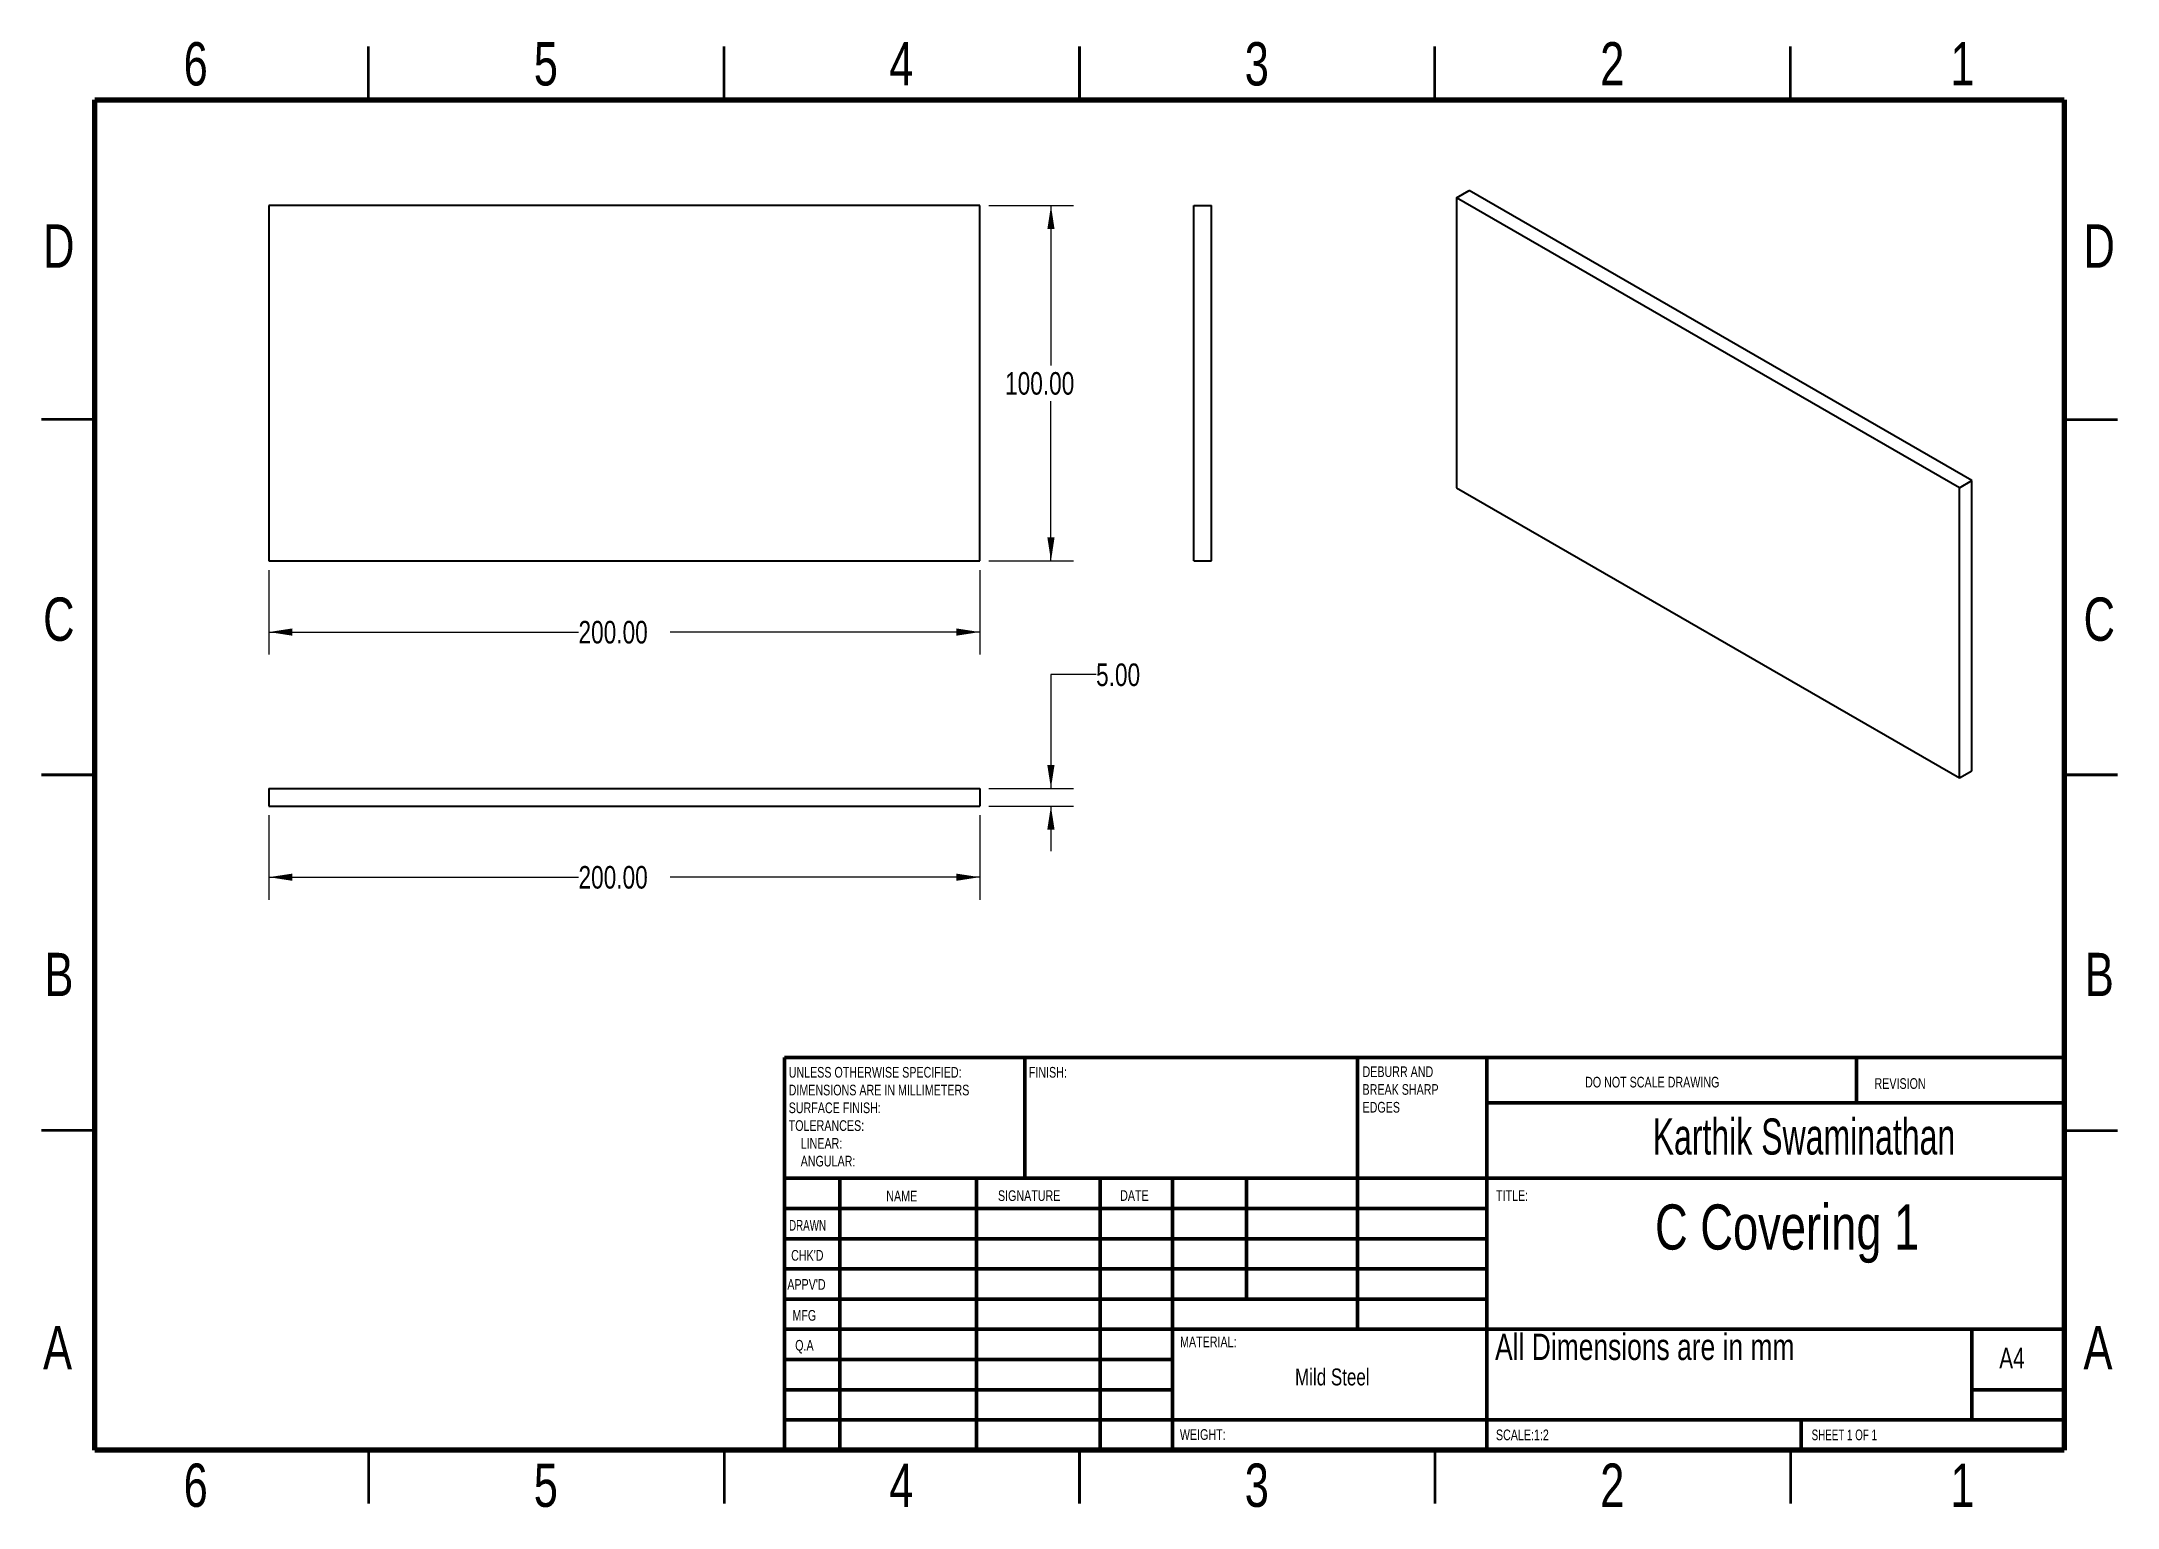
# Model space of a CAD drawing. Header units: millimetres. Extents: x 2 to 294, y 2 to 208.
import ezdxf

# ---------------------------------------------------------------- set-up
doc = ezdxf.new("R2010")
doc.units = ezdxf.units.MM
doc.styles.add('SLDTEXTSTYLE0', font='TXT', dxfattribs={"width": 0.75})
doc.styles.add('SLDTEXTSTYLE1', font='TXT', dxfattribs={"width": 0.686449})
doc.styles.add('SLDTEXTSTYLE2', font='TXT', dxfattribs={"width": 0.6875})
doc.styles.add('SLDTEXTSTYLE3', font='TXT', dxfattribs={"width": 0.663})
doc.dimstyles.new('SLDDIMSTYLE0', dxfattribs={"dimtxt": 3.175, "dimasz": 3.302, "dimexe": 0, "dimexo": 0.0625, "dimgap": 0.79375, "dimtad": 0, "dimtih": 1, "dimtoh": 1, "dimlfac": 2, "dimrnd": 1e-09, "dimzin": 4, "dimdsep": 46, "dimtxsty": 'SLDTEXTSTYLE0', "dimsah": 1, "dimcen": 0.09, "dimadec": 0, "dimazin": 1, "dimtfac": 1, "dimtofl": 0, "dimtmove": 0, "dimatfit": 3, "dimfxl": 0, "dimfrac": 2, "dimtolj": 1, "dimtzin": 12, "dimarcsym": 0})
doc.dimstyles.new('SLDDIMSTYLE1', dxfattribs={"dimtxt": 3.175, "dimasz": 3.302, "dimexe": 0, "dimexo": 0.0625, "dimgap": 0.79375, "dimtad": 0, "dimtih": 1, "dimtoh": 1, "dimlfac": 2, "dimrnd": 1e-09, "dimzin": 4, "dimdsep": 46, "dimtxsty": 'SLDTEXTSTYLE0', "dimsah": 1, "dimcen": 0.09, "dimadec": 0, "dimazin": 1, "dimtfac": 1, "dimtmove": 0, "dimatfit": 0, "dimfxl": 0, "dimfrac": 2, "dimtolj": 1, "dimtzin": 12, "dimarcsym": 0})

# ---------------------------------------------------------------- blocks, each defined once
blk = doc.blocks.new('SW_NOTE_0')
at = {"color": 0, "linetype": 'Continuous', "lineweight": 0, "char_height": 1.5, "attachment_point": 1, "style": 'SLDTEXTSTYLE0'}
for s, insert in [('UNLESS OTHERWISE SPECIFIED:', (0, 1.93)), ('DIMENSIONS ARE IN MILLIMETERS', (0, -0.57)), ('TOLERANCES:', (0, -5.57)), ('SURFACE FINISH:', (0, -3.07)), ('LINEAR:', (1.69, -8.07)), ('ANGULAR:', (1.69, -10.57))]:
    blk.add_mtext(s, dxfattribs=dict(at, insert=insert))
blk = doc.blocks.new('SW_NOTE_0_1')
at = {"color": 0, "linetype": 'Continuous', "lineweight": 0, "char_height": 1.5, "attachment_point": 1, "style": 'SLDTEXTSTYLE0'}
for s, insert in [('DEBURR AND', (0, 1.93)), ('BREAK SHARP', (0, -0.57)), ('EDGES', (0, -3.07))]:
    blk.add_mtext(s, dxfattribs=dict(at, insert=insert))
blk = doc.blocks.new('_D')
at = {"color": 7, "linetype": 'Continuous', "lineweight": 0}
for p, q in [((34.48, 133.84), (34.48, 121.93)), ((134.48, 133.84), (134.48, 121.93)), ((34.48, 125.11), (78.03, 125.11)), ((134.48, 125.11), (90.93, 125.11))]:
    blk.add_line(p, q, dxfattribs=at)
at = {"color": 7, "linetype": 'Continuous', "lineweight": 18}
for points in [[(34.48, 125.11), (37.78, 124.6), (37.78, 125.62)], [(134.48, 125.11), (131.18, 125.62), (131.18, 124.6)]]:
    blk.add_solid(points, dxfattribs=at)
at = {"color": 7, "linetype": 'Continuous', "lineweight": 18, "insert": (78.03, 126.68), "char_height": 3.175, "attachment_point": 1, "style": 'SLDTEXTSTYLE0'}
blk.add_mtext('200.00', dxfattribs=at)
blk = doc.blocks.new('_D_1')
at = {"color": 7, "linetype": 'Continuous', "lineweight": 0}
for p, q in [((135.75, 185.11), (147.66, 185.11)), ((144.49, 185.11), (144.49, 162.63)), ((144.49, 135.11), (144.49, 157.59)), ((135.75, 135.11), (147.66, 135.11))]:
    blk.add_line(p, q, dxfattribs=at)
at = {"color": 7, "linetype": 'Continuous', "lineweight": 18}
for points in [[(144.49, 185.11), (143.98, 181.81), (144.99, 181.81)], [(144.49, 135.11), (144.99, 138.42), (143.98, 138.42)]]:
    blk.add_solid(points, dxfattribs=at)
at = {"color": 7, "linetype": 'Continuous', "lineweight": 18, "insert": (138.03, 161.69), "char_height": 3.175, "attachment_point": 1, "style": 'SLDTEXTSTYLE0'}
blk.add_mtext('100.00', dxfattribs=at)
blk = doc.blocks.new('_D_2')
at = {"color": 7, "linetype": 'Continuous', "lineweight": 0}
for p, q in [((34.48, 99.35), (34.48, 87.44)), ((134.48, 99.35), (134.48, 87.44)), ((34.48, 90.62), (78.03, 90.62)), ((134.48, 90.62), (90.93, 90.62))]:
    blk.add_line(p, q, dxfattribs=at)
at = {"color": 7, "linetype": 'Continuous', "lineweight": 18}
for points in [[(34.48, 90.62), (37.78, 90.11), (37.78, 91.12)], [(134.48, 90.62), (131.18, 91.12), (131.18, 90.11)]]:
    blk.add_solid(points, dxfattribs=at)
at = {"color": 7, "linetype": 'Continuous', "lineweight": 18, "insert": (78.03, 92.19), "char_height": 3.175, "attachment_point": 1, "style": 'SLDTEXTSTYLE0'}
blk.add_mtext('200.00', dxfattribs=at)
blk = doc.blocks.new('_D_3')
at = {"color": 7, "linetype": 'Continuous', "lineweight": 0}
for p, q in [((150.83, 119.12), (144.48, 119.12)), ((144.48, 119.12), (144.48, 103.12)), ((135.75, 103.12), (147.66, 103.12)), ((135.75, 100.62), (147.66, 100.62)), ((144.48, 100.62), (144.48, 94.27))]:
    blk.add_line(p, q, dxfattribs=at)
at = {"color": 7, "linetype": 'Continuous', "lineweight": 18}
for points in [[(144.48, 103.12), (144.99, 106.42), (143.97, 106.42)], [(144.48, 100.62), (143.97, 97.32), (144.99, 97.32)]]:
    blk.add_solid(points, dxfattribs=at)
at = {"color": 7, "linetype": 'Continuous', "lineweight": 18, "insert": (150.83, 120.69), "char_height": 3.175, "attachment_point": 1, "style": 'SLDTEXTSTYLE0'}
blk.add_mtext('5.00', dxfattribs=at)

msp = doc.modelspace()

# ---------------------------------------------------------------- linework, layer by layer
at = {"color": 7, "linetype": 'Continuous', "lineweight": 35}
for p, q in [((48.5, 200), (48.5, 207.5)), ((98.5, 200), (98.5, 207.5)), ((148.5, 207.5), (148.5, 200)), ((148.5, 200), (148.5, 207.5)), ((198.5, 200), (198.5, 207.5)), ((248.5, 200), (248.5, 207.5)), ((10, 155), (2.5, 155)), ((287, 155), (294.5, 155)), ((2.5, 105), (10, 105)), ((10, 105), (2.5, 105)), ((294.5, 105), (287, 105)), ((287, 105), (294.5, 105)), ((10, 55), (2.5, 55)), ((287, 55), (294.5, 55)), ((48.5, 10), (48.5, 2.5)), ((98.5, 10), (98.5, 2.5)), ((148.5, 2.5), (148.5, 10)), ((148.5, 10), (148.5, 2.5)), ((198.5, 10), (198.5, 2.5)), ((248.5, 10), (248.5, 2.5))]:
    msp.add_line(p, q, dxfattribs=at)
at = {"color": 7, "linetype": 'Continuous', "lineweight": 70}
for p, q in [((10, 10), (10, 200)), ((10, 200), (287, 200)), ((287, 200), (287, 10)), ((287, 10), (10, 10))]:
    msp.add_line(p, q, dxfattribs=at)
at = {"color": 7, "linetype": 'Continuous', "lineweight": 25}
for p, q in [((201.5509, 186.2281), (203.3187, 187.2486)), ((274.0293, 146.4282), (203.3187, 187.2486)), ((134.4807, 185.1144), (34.4807, 185.1144)), ((34.4807, 185.1144), (34.4807, 135.1144)), ((134.4807, 135.1144), (134.4807, 185.1144)), ((164.5785, 135.1144), (164.5785, 185.1144)), ((164.5785, 185.1144), (167.0785, 185.1144)), ((167.0785, 135.1144), (167.0785, 185.1144)), ((272.2616, 145.4077), (201.5509, 186.2281)), ((201.5509, 186.2281), (201.5509, 145.401)), ((272.2616, 145.4077), (274.0293, 146.4282)), ((274.0293, 105.6011), (274.0293, 146.4282)), ((201.5509, 145.401), (272.2616, 104.5806)), ((272.2616, 104.5806), (272.2616, 145.4077)), ((34.4807, 135.1144), (134.4807, 135.1144)), ((164.5785, 135.1144), (167.0785, 135.1144)), ((272.2616, 104.5806), (274.0293, 105.6011)), ((34.4807, 103.1212), (134.4807, 103.1212)), ((34.4807, 103.1212), (34.4807, 100.6212)), ((134.4807, 103.1212), (134.4807, 100.6212)), ((34.4807, 100.6212), (134.4807, 100.6212))]:
    msp.add_line(p, q, dxfattribs=at)
at = {"color": 7, "linetype": 'Continuous', "lineweight": 50}
for p, q in [((107, 65.25), (287, 65.25)), ((107, 65.25), (107, 10)), ((140.8, 48.25), (140.8, 65.25)), ((187.6, 65.25), (187.6, 27)), ((205.8, 65.25), (205.8, 10)), ((257.8, 58.875), (257.8, 65.25)), ((287, 58.875), (205.8, 58.875)), ((287, 48.25), (107, 48.25)), ((114.8, 48.25), (114.8, 10)), ((133.991, 48.25), (133.991, 10)), ((151.3989, 48.25), (151.3989, 10)), ((161.6, 10), (161.6, 48.25)), ((172, 31.25), (172, 48.25)), ((205.8, 44), (107, 44)), ((205.8, 39.75), (107, 39.75)), ((205.8, 35.5), (107, 35.5)), ((205.8, 31.25), (107, 31.25)), ((161.6, 27), (107, 27)), ((161.6, 27), (287, 27)), ((274, 14.25), (274, 27)), ((161.6, 22.7499), (107, 22.7499)), ((161.6, 18.5), (107, 18.5)), ((287, 18.5), (274, 18.5)), ((107, 14.25), (287, 14.25)), ((250, 10), (250, 14.25))]:
    msp.add_line(p, q, dxfattribs=at)

# ---------------------------------------------------------------- block references
at = {"color": 7, "linetype": 'Continuous', "lineweight": 0}
for name, p in [('SW_NOTE_0', (107.5937, 61.9874)), ('SW_NOTE_0_1', (188.3092, 62.0695))]:
    msp.add_blockref(name, p, dxfattribs=at)

# ---------------------------------------------------------------- texts
for s, insert, char_height, attachment_point, style in [('6', (24.1886, 208.1137), 6.096, 2, 'SLDTEXTSTYLE0'), ('5', (73.4386, 208.1137), 6.096, 2, 'SLDTEXTSTYLE0'), ('4', (123.4386, 208.1137), 6.096, 2, 'SLDTEXTSTYLE0'), ('3', (173.4386, 208.1137), 6.096, 2, 'SLDTEXTSTYLE0'), ('2', (223.4386, 208.1137), 6.096, 2, 'SLDTEXTSTYLE0'), ('1', (272.6886, 208.1137), 6.096, 2, 'SLDTEXTSTYLE0'), ('D', (4.9302, 182.4757), 6.096, 2, 'SLDTEXTSTYLE0'), ('D', (291.9302, 182.4757), 6.096, 2, 'SLDTEXTSTYLE0'), ('C', (4.9365, 129.9757), 6.096, 2, 'SLDTEXTSTYLE0'), ('C', (291.9365, 129.9757), 6.096, 2, 'SLDTEXTSTYLE0'), ('B', (4.9534, 79.9757), 6.096, 2, 'SLDTEXTSTYLE0'), ('B', (291.9534, 79.9757), 6.096, 2, 'SLDTEXTSTYLE0'), ('FINISH:', (141.3713, 63.9193), 1.5, 1, 'SLDTEXTSTYLE0'), ('DO NOT SCALE DRAWING', (219.6146, 62.533), 1.5, 1, 'SLDTEXTSTYLE0'), ('REVISION', (260.3276, 62.3349), 1.5, 1, 'SLDTEXTSTYLE0'), ('Karthik Swaminathan', (250.3972, 56.6686), 5.08, 2, 'SLDTEXTSTYLE3'), ('NAME', (121.3222, 46.5015), 1.5, 1, 'SLDTEXTSTYLE0'), ('SIGNATURE', (137.0336, 46.5618), 1.5, 1, 'SLDTEXTSTYLE0'), ('DATE', (154.2147, 46.5762), 1.5, 1, 'SLDTEXTSTYLE0'), ('TITLE:', (207.0902, 46.5762), 1.5, 1, 'SLDTEXTSTYLE0'), ('C Covering 1', (248.0368, 44.5717), 6.35, 2, 'SLDTEXTSTYLE0'), ('DRAWN', (107.6434, 42.3848), 1.5, 1, 'SLDTEXTSTYLE1'), ("CHK'D", (107.9392, 38.1619), 1.5, 1, 'SLDTEXTSTYLE0'), ("APPV'D", (107.4017, 34.0659), 1.5, 1, 'SLDTEXTSTYLE0'), ('MFG', (108.124, 29.7158), 1.5, 1, 'SLDTEXTSTYLE0'), ('A', (4.7566, 27.4757), 6.096, 2, 'SLDTEXTSTYLE0'), ('All Dimensions are in mm', (206.953, 26.3885), 3.704167, 1, 'SLDTEXTSTYLE0'), ('A', (291.7566, 27.4757), 6.096, 2, 'SLDTEXTSTYLE0'), ('Q.A', (108.509, 25.5047), 1.5, 1, 'SLDTEXTSTYLE0'), ('MATERIAL:', (162.6459, 25.9861), 1.5, 1, 'SLDTEXTSTYLE0'), ('A4', (277.8712, 24.4064), 2.91042, 1, 'SLDTEXTSTYLE0'), ('Mild Steel', (184.0624, 21.4856), 2.38125, 2, 'SLDTEXTSTYLE0'), ('WEIGHT:', (162.6178, 12.9493), 1.4986, 1, 'SLDTEXTSTYLE0'), ('SCALE:1:2', (207.074, 12.9001), 1.5, 1, 'SLDTEXTSTYLE0'), ('SHEET 1 OF 1', (251.4783, 12.9001), 1.5, 1, 'SLDTEXTSTYLE2'), ('6', (24.1886, 8.1137), 6.096, 2, 'SLDTEXTSTYLE0'), ('5', (73.4386, 8.1137), 6.096, 2, 'SLDTEXTSTYLE0'), ('4', (123.4386, 8.1137), 6.096, 2, 'SLDTEXTSTYLE0'), ('3', (173.4386, 8.1137), 6.096, 2, 'SLDTEXTSTYLE0'), ('2', (223.4386, 8.1137), 6.096, 2, 'SLDTEXTSTYLE0'), ('1', (272.6886, 8.1137), 6.096, 2, 'SLDTEXTSTYLE0')]:
    msp.add_mtext(s, dxfattribs=dict(at, insert=insert, char_height=char_height, attachment_point=attachment_point, style=style))

# ---------------------------------------------------------------- dimensions: what is measured, and where the dimension line sits
at = {"color": 7, "linetype": 'Continuous', "lineweight": 18}
for base, p1, p2, dimstyle, picture, middle in [((144.4857, 185.1144), (134.4807, 135.1144), (134.4807, 185.1144), 'SLDDIMSTYLE0', '_D_1', (144.4857, 160.1144)), ((144.4807, 103.1212), (134.4807, 100.6212), (134.4807, 103.1212), 'SLDDIMSTYLE1', '_D_3', (144.4807, 119.1212))]:
    dim = msp.add_linear_dim(base=base, p1=p1, p2=p2, angle=90, dimstyle=dimstyle, dxfattribs=at)
    dim.commit()
    dim.dimension.update_dxf_attribs({"geometry": picture, "text_midpoint": middle, "dimtype": 160})
for base, p1, p2, picture, middle in [((134.4807, 125.1094), (34.4807, 135.1144), (134.4807, 135.1144), '_D', (84.4807, 125.1094)), ((134.4807, 90.6162), (34.4807, 100.6212), (134.4807, 100.6212), '_D_2', (84.4807, 90.6162))]:
    dim = msp.add_linear_dim(base=base, p1=p1, p2=p2, dimstyle='SLDDIMSTYLE0', dxfattribs=at)
    dim.commit()
    dim.dimension.update_dxf_attribs({"geometry": picture, "text_midpoint": middle, "dimtype": 160})

doc.saveas('drawing.dxf')
